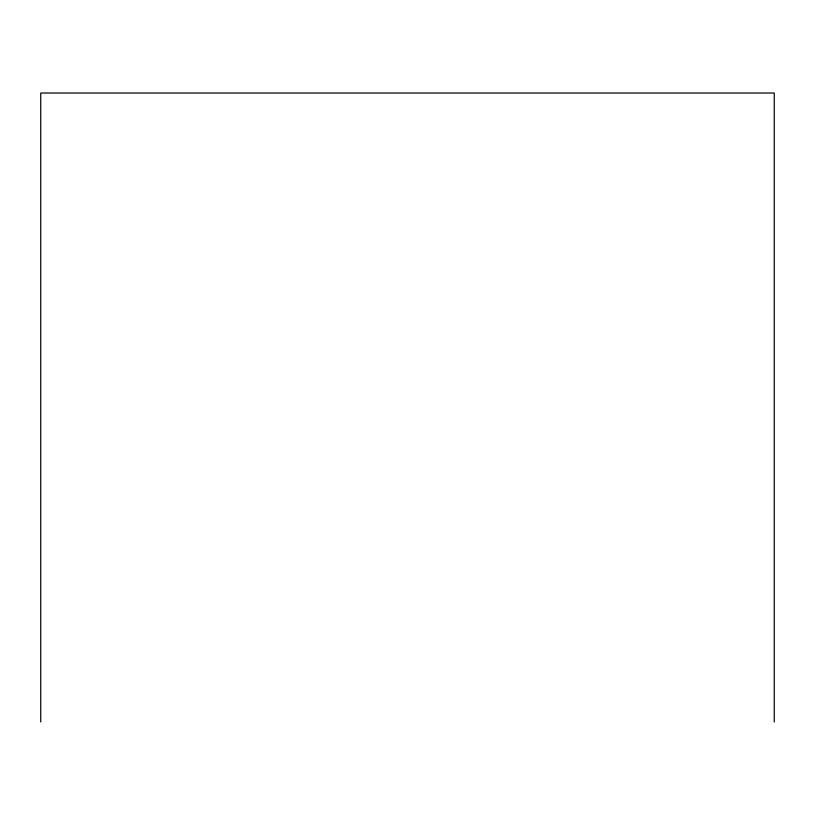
<?xml version="1.0" encoding="UTF-8"?>
<svg xmlns="http://www.w3.org/2000/svg" width="815" height="815" viewBox="0 0 815 815"><rect width="100%" height="100%" fill="white"/><g stroke="black" fill="none" stroke-linecap="round" stroke-linejoin="round"><path stroke-width="1.22" d="M774.25 721.978L774.25 93.022L40.75 93.022L40.75 721.978"/></g></svg>
